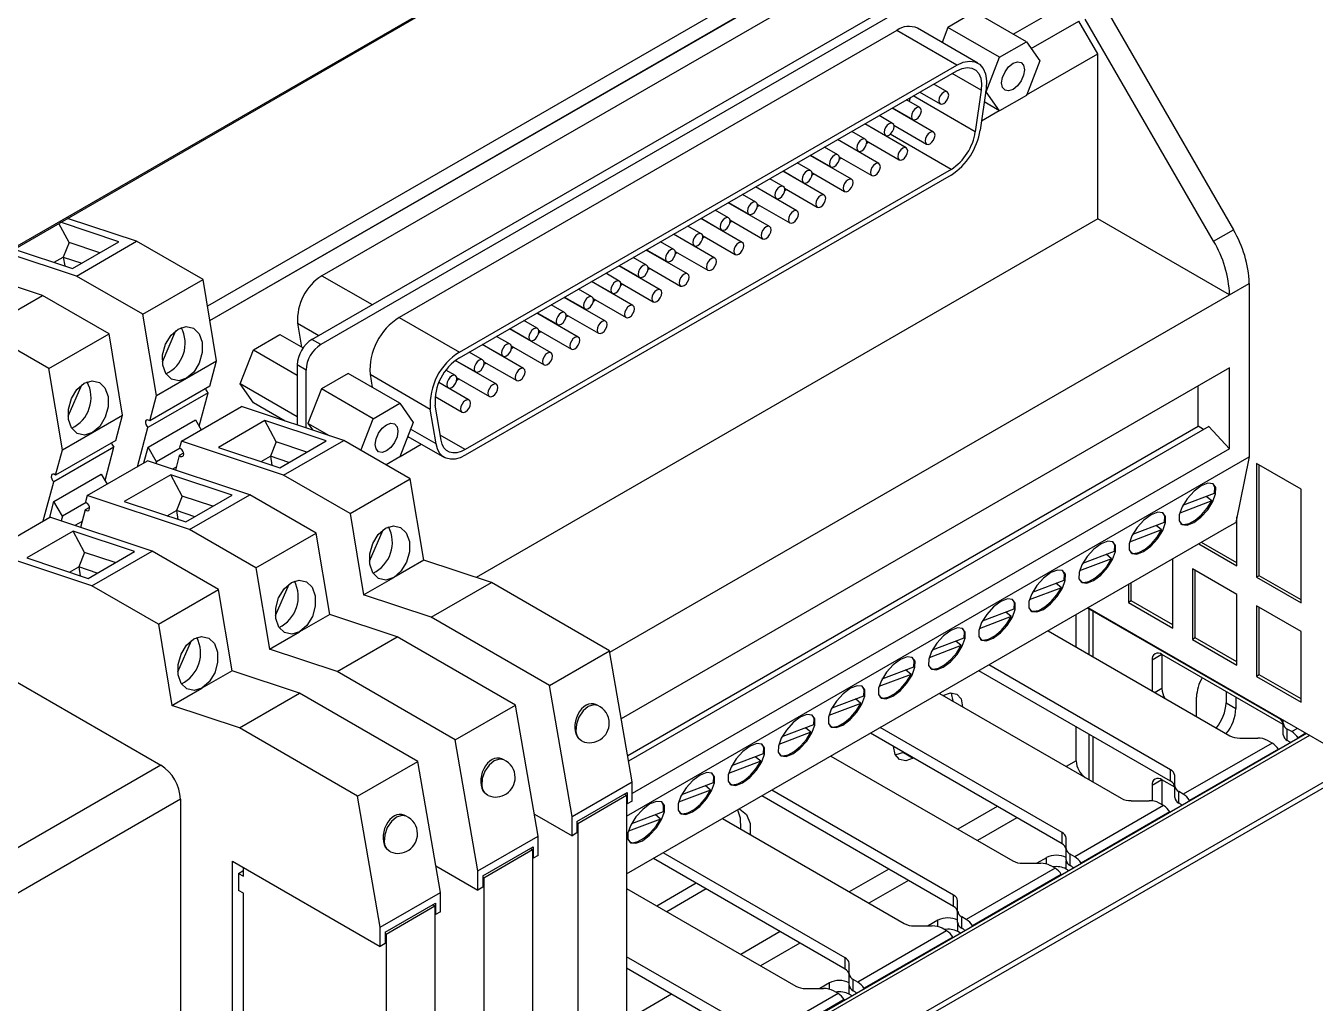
# Model space of a CAD drawing. Header units: millimetres. Extents: x 24 to 293, y 35 to 211.
# Drawn here: x 222.94 to 269.15, y 130.6 to 165.65 of the extents above; entities that cross this region are included whole.
import ezdxf

# ---------------------------------------------------------------- set-up
doc = ezdxf.new("R2010")
doc.units = ezdxf.units.MM

msp = doc.modelspace()

# ---------------------------------------------------------------- linework, layer by layer
at = {"color": 7, "linetype": 'Continuous', "lineweight": 25}
for p, q in [((264.83, 182.107), (204.726, 147.41)), ((204.7, 147.353), (264.804, 182.05)), ((261.58, 174.145), (229.452, 155.597)), ((229.539, 155.077), (261.262, 173.39)), ((229.539, 155.077), (260.75, 173.094)), ((233.196, 154.407), (256.643, 167.943)), ((256.961, 167.759), (233.514, 154.223)), ((252.043, 167.363), (233.553, 156.688)), ((261.58, 166.36), (266.215, 158.333)), ((256.943, 166.146), (255.983, 165.592)), ((258.799, 165.074), (256.943, 166.146)), ((258.324, 165.348), (259.91, 166.263)), ((265.508, 157.925), (260.909, 165.891)), ((254.151, 165.485), (236.324, 155.194)), ((256.307, 164.24), (254.151, 165.485)), ((257.057, 164.314), (254.901, 165.559)), ((255.983, 165.592), (255.775, 165.055)), ((257.839, 164.52), (255.983, 165.592)), ((258.97, 164.83), (260.681, 165.818)), ((261.358, 164.646), (260.681, 165.818)), ((257.839, 164.52), (258.799, 165.074)), ((258.799, 165.074), (259.278, 164.392)), ((257.36, 163.284), (257.839, 164.52)), ((258.805, 163.172), (261.358, 164.646)), ((261.358, 158.732), (261.358, 164.646)), ((238.481, 153.949), (256.307, 164.24)), ((259.278, 164.392), (258.799, 163.155)), ((238.481, 153.745), (256.307, 164.036)), ((257.178, 163.341), (256.14, 163.939)), ((256.968, 161.848), (254.743, 163.133)), ((254.982, 163.271), (255.712, 162.85)), ((255.962, 163.283), (255.482, 163.56)), ((257.178, 163.341), (256.968, 161.848)), ((257.352, 163.406), (257.142, 161.913)), ((257.36, 163.284), (257.337, 163.297)), ((257.839, 162.601), (257.36, 163.284)), ((258.799, 163.155), (257.839, 162.601)), ((255.472, 161.841), (253.988, 162.697)), ((254.003, 162.706), (254.733, 162.284)), ((254.983, 162.717), (254.503, 162.994)), ((257.839, 162.601), (257.284, 162.922)), ((254.003, 162.152), (253.524, 162.429)), ((257.188, 162.239), (257.828, 162.608)), ((253.024, 161.587), (252.544, 161.864)), ((254.493, 161.275), (253.009, 162.132)), ((253.024, 162.14), (253.753, 161.719)), ((253.65, 161.762), (253.664, 161.771)), ((256.098, 160.502), (253.919, 161.76)), ((254.05, 162.085), (255.222, 161.408)), ((254.078, 162.068), (254.055, 162.046)), ((252.045, 161.021), (251.565, 161.298)), ((253.514, 160.71), (252.03, 161.567)), ((252.044, 161.575), (252.774, 161.154)), ((253.07, 161.519), (254.243, 160.842)), ((253.072, 161.429), (253.149, 161.474)), ((252.534, 160.145), (251.05, 161.001)), ((251.065, 161.01), (251.795, 160.588)), ((252.091, 160.954), (253.264, 160.277)), ((252.093, 160.864), (252.17, 160.908)), ((252.67, 161.197), (252.685, 161.205)), ((256.098, 160.502), (238.691, 150.453)), ((251.555, 159.579), (250.071, 160.436)), ((250.086, 160.444), (250.815, 160.023)), ((251.065, 160.456), (250.586, 160.733)), ((251.112, 160.388), (252.284, 159.712)), ((251.691, 160.631), (251.705, 160.64)), ((256.098, 160.298), (238.691, 150.249)), ((250.086, 159.891), (249.606, 160.168)), ((250.712, 160.066), (250.726, 160.075)), ((251.114, 160.298), (251.191, 160.343)), ((249.107, 159.325), (248.627, 159.602)), ((250.576, 159.014), (249.092, 159.87)), ((249.106, 159.879), (249.836, 159.458)), ((249.732, 159.501), (249.747, 159.509)), ((250.132, 159.823), (251.305, 159.146)), ((250.134, 159.733), (250.211, 159.777)), ((248.127, 158.76), (247.648, 159.037)), ((249.596, 158.448), (248.112, 159.305)), ((248.127, 159.314), (248.857, 158.892)), ((249.153, 159.258), (250.326, 158.581)), ((249.155, 159.167), (249.232, 159.212)), ((224.49, 157.876), (224.12, 158.564)), ((226.28, 157.908), (224.187, 158.603)), ((226.913, 157.923), (224.435, 158.745)), ((261.358, 158.732), (239.075, 145.868)), ((248.617, 157.883), (247.133, 158.74)), ((247.148, 158.748), (247.877, 158.327)), ((248.174, 158.692), (249.346, 158.015)), ((248.176, 158.602), (248.253, 158.647)), ((248.753, 158.935), (248.767, 158.944)), ((266.078, 156.007), (261.358, 158.732)), ((247.638, 157.318), (246.154, 158.174)), ((246.168, 158.183), (246.898, 157.761)), ((247.148, 158.195), (246.668, 158.471)), ((247.194, 158.127), (248.367, 157.45)), ((247.196, 158.037), (247.273, 158.081)), ((247.773, 158.37), (247.788, 158.378)), ((265.508, 157.925), (266.215, 158.333)), ((222.526, 157.643), (224.619, 156.949)), ((224.49, 157.876), (224.283, 157.357)), ((225.592, 157.511), (224.49, 157.876)), ((224.619, 156.949), (226.28, 157.908)), ((224.756, 156.678), (226.913, 157.923)), ((229.294, 156.549), (226.913, 157.923)), ((246.658, 156.752), (245.174, 157.609)), ((245.189, 157.617), (245.919, 157.196)), ((246.169, 157.629), (245.689, 157.906)), ((246.794, 157.805), (246.809, 157.813)), ((224.756, 156.678), (222.278, 157.5)), ((223.956, 157.169), (224.283, 157.357)), ((224.283, 157.357), (224.945, 157.137)), ((224.283, 157.357), (224.335, 157.043)), ((245.189, 157.064), (244.71, 157.341)), ((245.815, 157.239), (245.829, 157.248)), ((246.215, 157.562), (247.388, 156.885)), ((246.217, 157.471), (246.294, 157.516)), ((223.541, 155.977), (221.063, 156.799)), ((227.137, 155.304), (224.756, 156.678)), ((233.553, 156.688), (235.35, 155.651)), ((244.21, 156.498), (243.73, 156.775)), ((245.679, 156.187), (244.195, 157.044)), ((244.21, 157.052), (244.939, 156.631)), ((244.835, 156.674), (244.85, 156.682)), ((245.236, 156.996), (246.408, 156.319)), ((245.237, 156.906), (245.315, 156.951)), ((227.137, 155.304), (229.294, 156.549)), ((229.779, 153.633), (229.294, 156.549)), ((243.231, 155.933), (242.751, 156.21)), ((244.7, 155.622), (243.216, 156.478)), ((243.23, 156.487), (243.96, 156.065)), ((244.256, 156.431), (245.429, 155.754)), ((244.258, 156.341), (244.335, 156.385)), ((266.078, 156.007), (266.785, 156.415)), ((266.785, 156.415), (266.785, 150.191)), ((221.384, 154.732), (223.541, 155.977)), ((225.922, 154.602), (223.541, 155.977)), ((243.72, 155.056), (242.236, 155.913)), ((242.251, 155.921), (242.981, 155.5)), ((243.277, 155.866), (244.45, 155.189)), ((243.279, 155.775), (243.356, 155.82)), ((243.856, 156.109), (243.871, 156.117)), ((243.869, 143.186), (266.078, 156.007)), ((227.622, 152.388), (227.137, 155.304)), ((242.741, 154.491), (241.257, 155.348)), ((241.272, 155.356), (242.001, 154.935)), ((242.251, 155.368), (241.772, 155.645)), ((242.298, 155.3), (243.47, 154.623)), ((242.877, 155.543), (242.891, 155.552)), ((232.682, 154.988), (232.826, 154.131)), ((232.682, 154.988), (233.442, 154.549)), ((236.324, 155.194), (238.481, 153.949)), ((241.272, 154.802), (240.792, 155.079)), ((241.897, 154.978), (241.912, 154.986)), ((242.299, 155.21), (242.377, 155.255)), ((223.765, 153.357), (221.384, 154.732)), ((223.765, 153.357), (225.922, 154.602)), ((226.407, 151.686), (225.922, 154.602)), ((227.834, 153.597), (228.321, 154.721)), ((231.098, 154.032), (232.047, 154.58)), ((232.047, 154.58), (232.878, 154.101)), ((233.514, 154.223), (233.196, 154.407)), ((240.293, 154.237), (239.813, 154.514)), ((241.762, 153.926), (240.278, 154.782)), ((240.292, 154.791), (241.022, 154.369)), ((240.918, 154.413), (240.933, 154.421)), ((241.318, 154.735), (242.491, 154.058)), ((241.32, 154.645), (241.397, 154.689)), ((230.624, 152.809), (231.098, 154.032)), ((231.098, 154.032), (232.665, 153.128)), ((239.313, 153.672), (238.834, 153.949)), ((240.782, 153.36), (239.298, 154.217)), ((239.313, 154.225), (240.043, 153.804)), ((240.339, 154.169), (241.512, 153.493)), ((240.341, 154.079), (240.418, 154.124)), ((228.7, 153.011), (229.779, 153.633)), ((229.536, 152.728), (229.779, 153.633)), ((232.983, 153.304), (232.665, 153.488)), ((232.665, 153.488), (232.665, 151.334)), ((239.803, 152.795), (238.332, 153.644)), ((238.344, 153.654), (239.063, 153.239)), ((239.36, 153.604), (240.532, 152.927)), ((239.361, 153.514), (239.439, 153.558)), ((239.939, 153.847), (239.953, 153.856)), ((224.25, 150.441), (223.765, 153.357)), ((227.622, 152.388), (228.7, 153.011)), ((232.983, 151.228), (232.983, 153.304)), ((234.492, 153.185), (233.533, 152.631)), ((236.348, 152.114), (234.492, 153.185)), ((235.28, 153.154), (235.358, 152.685)), ((235.28, 153.154), (237.437, 151.909)), ((238.334, 153.106), (237.998, 153.3)), ((238.38, 153.039), (239.553, 152.362)), ((238.382, 152.949), (238.459, 152.993)), ((238.959, 153.282), (238.974, 153.29)), ((266.078, 153.386), (244.282, 140.803)), ((266.078, 150.479), (266.078, 153.386)), ((224.462, 151.65), (224.949, 152.775)), ((229.536, 152.728), (227.38, 151.483)), ((231.098, 152.134), (230.624, 152.809)), ((232.665, 151.63), (230.624, 152.809)), ((233.533, 152.631), (233.053, 151.395)), ((235.389, 151.56), (233.533, 152.631)), ((238.824, 152.229), (237.741, 152.855)), ((237.747, 152.868), (238.084, 152.673)), ((237.98, 152.716), (237.995, 152.725)), ((264.955, 151.289), (264.955, 152.738)), ((229.472, 152.489), (227.316, 151.244)), ((227.38, 151.483), (227.622, 152.388)), ((229.152, 151.293), (229.472, 152.489)), ((232.238, 151.476), (231.098, 152.134)), ((235.389, 151.56), (236.348, 152.114)), ((236.348, 152.114), (236.828, 151.431)), ((237.605, 152.355), (238.574, 151.796)), ((237.82, 150.794), (237.611, 152.045)), ((225.328, 151.064), (226.407, 151.686)), ((226.164, 150.781), (226.407, 151.686)), ((228.515, 150.751), (230.671, 151.996)), ((234.338, 150.779), (230.671, 151.996)), ((237.646, 150.658), (237.437, 151.909)), ((226.94, 149.841), (227.316, 151.244)), ((227.322, 150.543), (229.019, 151.523)), ((229.019, 151.523), (229.228, 151.162)), ((231.505, 151.494), (229.843, 150.535)), ((233.705, 150.764), (231.505, 151.494)), ((231.914, 150.732), (231.505, 151.494)), ((233.825, 150.949), (233.053, 151.395)), ((233.053, 151.395), (233.227, 151.148)), ((234.949, 150.426), (235.389, 151.56)), ((236.828, 151.431), (236.348, 150.195)), ((237.646, 150.658), (236.732, 151.185)), ((244.51, 139.487), (264.955, 151.289)), ((265.333, 151.286), (244.545, 139.285)), ((265.147, 151.178), (264.955, 151.289)), ((266.078, 150.479), (265.333, 151.286)), ((226.164, 150.781), (224.008, 149.536)), ((224.25, 150.441), (225.328, 151.064)), ((228.515, 150.751), (228.454, 150.524)), ((232.181, 149.534), (228.515, 150.751)), ((231.914, 150.732), (231.707, 150.213)), ((233.016, 150.366), (231.914, 150.732)), ((232.043, 149.805), (233.705, 150.764)), ((232.181, 149.534), (234.338, 150.779)), ((236.718, 149.405), (234.338, 150.779)), ((236.355, 150.212), (237.115, 150.651)), ((236.618, 150.891), (236.659, 150.915)), ((236.633, 150.929), (237.941, 150.174)), ((238.691, 150.453), (237.79, 150.973)), ((226.1, 150.542), (223.944, 149.297)), ((224.008, 149.536), (224.25, 150.441)), ((225.78, 149.347), (226.1, 150.542)), ((227.17, 149.974), (227.322, 150.543)), ((227.625, 150.018), (227.322, 150.543)), ((228.473, 150.508), (227.625, 150.018)), ((228.442, 150.242), (228.301, 149.717)), ((228.594, 150.33), (228.442, 150.242)), ((228.454, 150.524), (228.532, 150.455)), ((229.843, 150.535), (232.043, 149.805)), ((231.381, 150.025), (231.707, 150.213)), ((232.37, 149.993), (231.707, 150.213)), ((231.707, 150.213), (231.759, 149.899)), ((236.348, 150.195), (235.849, 149.907)), ((244.472, 137.31), (266.785, 150.191)), ((266.078, 150.479), (244.673, 138.122)), ((266.785, 150.191), (266.3, 147.839)), ((225.143, 148.804), (227.299, 150.049)), ((230.966, 148.833), (227.299, 150.049)), ((227.625, 150.018), (227.606, 149.947)), ((228.33, 149.825), (228.2, 149.75)), ((268.641, 149.038), (267.05, 149.956)), ((267.05, 149.956), (267.05, 145.874)), ((267.145, 145.929), (267.145, 149.901)), ((223.568, 147.895), (223.944, 149.297)), ((223.95, 148.597), (225.647, 149.577)), ((225.647, 149.577), (225.856, 149.216)), ((228.133, 149.548), (226.471, 148.588)), ((230.333, 148.817), (228.133, 149.548)), ((228.542, 148.785), (228.133, 149.548)), ((234.562, 148.16), (232.181, 149.534)), ((234.562, 148.16), (236.718, 149.405)), ((237.203, 146.489), (236.718, 149.405)), ((225.143, 148.804), (225.082, 148.577)), ((228.809, 147.587), (225.143, 148.804)), ((228.671, 147.858), (230.333, 148.817)), ((228.809, 147.587), (230.966, 148.833)), ((233.346, 147.458), (230.966, 148.833)), ((264.409, 148.456), (265.544, 148.887)), ((268.641, 144.955), (268.641, 149.038)), ((223.798, 148.028), (223.95, 148.597)), ((224.253, 148.072), (223.95, 148.597)), ((225.1, 148.561), (224.253, 148.072)), ((225.222, 148.383), (225.07, 148.296)), ((225.082, 148.577), (225.16, 148.508)), ((226.471, 148.588), (228.671, 147.858)), ((228.542, 148.785), (228.335, 148.266)), ((229.644, 148.42), (228.542, 148.785)), ((265.442, 148.613), (264.292, 148.176)), ((265.442, 148.613), (265.246, 148.774)), ((222.403, 147.223), (223.8, 148.029)), ((227.466, 146.812), (223.8, 148.029)), ((224.253, 148.072), (224.206, 147.894)), ((224.958, 147.879), (224.7, 147.73)), ((225.07, 148.296), (224.901, 147.664)), ((228.009, 148.078), (228.335, 148.266)), ((228.998, 148.047), (228.335, 148.266)), ((228.335, 148.266), (228.387, 147.952)), ((234.562, 148.16), (235.047, 145.244)), ((266.343, 146.282), (266.343, 148.045)), ((224.633, 147.527), (222.972, 146.568)), ((226.834, 146.797), (224.633, 147.527)), ((225.043, 146.765), (224.633, 147.527)), ((231.19, 146.213), (228.809, 147.587)), ((231.19, 146.213), (233.346, 147.458)), ((233.831, 144.542), (233.346, 147.458)), ((235.258, 146.453), (235.746, 147.577)), ((244.472, 135.238), (265.982, 147.656)), ((263.646, 147.576), (262.496, 147.139)), ((262.613, 147.419), (263.748, 147.85)), ((263.646, 147.576), (263.45, 147.737)), ((265.982, 147.656), (266.3, 147.839)), ((264.973, 147.073), (266.343, 146.282)), ((266.343, 146.392), (265.068, 147.128)), ((225.309, 145.567), (222.403, 146.532)), ((222.972, 146.568), (225.172, 145.838)), ((225.043, 146.765), (224.836, 146.246)), ((226.145, 146.4), (225.043, 146.765)), ((225.172, 145.838), (226.834, 146.797)), ((225.309, 145.567), (227.466, 146.812)), ((229.847, 145.438), (227.466, 146.812)), ((237.203, 146.489), (236.125, 145.866)), ((239.625, 145.685), (237.203, 146.489)), ((261.85, 146.539), (260.7, 146.103)), ((260.817, 146.383), (261.952, 146.813)), ((261.85, 146.539), (261.654, 146.7)), ((264.045, 144.057), (264.045, 146.537)), ((224.509, 146.058), (224.836, 146.246)), ((225.498, 146.026), (224.836, 146.246)), ((224.836, 146.246), (224.888, 145.932)), ((231.19, 146.213), (231.675, 143.297)), ((266.343, 145.261), (264.752, 146.18)), ((264.752, 146.18), (264.752, 143.648)), ((264.847, 143.704), (264.847, 146.125)), ((227.69, 144.193), (225.309, 145.567)), ((231.886, 144.506), (232.374, 145.631)), ((235.047, 145.244), (236.125, 145.866)), ((237.468, 144.44), (239.625, 145.685)), ((243.86, 143.241), (239.625, 145.685)), ((259.021, 145.346), (260.156, 145.776)), ((260.054, 145.502), (259.858, 145.663)), ((262.454, 145.619), (262.454, 144.975)), ((262.549, 145.03), (262.549, 145.674)), ((267.145, 145.929), (267.05, 145.874)), ((267.05, 145.874), (268.641, 144.955)), ((268.641, 145.065), (267.145, 145.929)), ((227.69, 144.193), (229.847, 145.438)), ((230.332, 142.522), (229.847, 145.438)), ((237.468, 144.44), (235.047, 145.244)), ((260.054, 145.502), (258.903, 145.066)), ((266.343, 142.73), (266.343, 145.261)), ((257.225, 144.309), (258.36, 144.74)), ((267.856, 140.808), (260.988, 144.773)), ((279.407, 134.168), (261.012, 144.786)), ((261.035, 144.746), (261.035, 143.113)), ((261.181, 144.661), (261.181, 143.028)), ((262.549, 145.03), (262.454, 144.975)), ((262.454, 144.975), (264.045, 144.057)), ((264.045, 144.167), (262.549, 145.03)), ((268.641, 143.935), (267.05, 144.853)), ((267.05, 144.853), (267.05, 142.322)), ((267.145, 142.377), (267.145, 144.798)), ((227.69, 144.193), (228.175, 141.277)), ((233.831, 144.542), (232.753, 143.92)), ((236.253, 143.739), (233.831, 144.542)), ((241.703, 141.996), (237.468, 144.44)), ((258.258, 144.466), (257.107, 144.029)), ((258.258, 144.466), (258.062, 144.627)), ((260.58, 143.375), (260.58, 144.537)), ((231.675, 143.297), (232.753, 143.92)), ((234.096, 142.494), (236.253, 143.739)), ((240.488, 141.294), (236.253, 143.739)), ((259.574, 143.956), (266.088, 140.196)), ((268.641, 141.403), (268.641, 143.935)), ((228.387, 142.486), (228.875, 143.61)), ((234.096, 142.494), (231.675, 143.297)), ((256.462, 143.429), (255.311, 142.992)), ((255.429, 143.272), (256.564, 143.703)), ((256.462, 143.429), (256.266, 143.59)), ((264.847, 143.704), (264.752, 143.648)), ((264.752, 143.648), (266.343, 142.73)), ((266.343, 142.84), (264.847, 143.704)), ((241.703, 141.996), (243.86, 143.241)), ((244.673, 138.546), (243.86, 143.241)), ((263.656, 143.109), (263.302, 142.905)), ((263.302, 142.905), (263.302, 141.804)), ((268.003, 140.6), (263.656, 143.109)), ((263.656, 143.109), (263.656, 141.884)), ((230.332, 142.522), (229.254, 141.9)), ((232.753, 141.719), (230.332, 142.522)), ((238.331, 140.049), (234.096, 142.494)), ((254.666, 142.392), (253.515, 141.955)), ((253.633, 142.235), (254.768, 142.666)), ((254.666, 142.392), (254.47, 142.553)), ((263.967, 138.563), (257.099, 142.527)), ((263.967, 138.971), (257.453, 142.732)), ((267.145, 142.377), (267.05, 142.322)), ((268.641, 141.514), (267.145, 142.377)), ((222.403, 142.242), (227.777, 139.14)), ((228.175, 141.277), (229.254, 141.9)), ((242.517, 137.301), (241.703, 141.996)), ((263.656, 141.884), (263.409, 141.742)), ((267.05, 142.322), (268.641, 141.403)), ((230.597, 140.474), (232.753, 141.719)), ((236.989, 139.274), (232.753, 141.719)), ((251.837, 141.198), (252.972, 141.629)), ((252.87, 141.355), (252.674, 141.516)), ((255.685, 141.711), (262.199, 137.95)), ((264.893, 140.885), (264.893, 141.578)), ((265.954, 141.783), (265.954, 141.373)), ((266.308, 141.579), (266.308, 141.169)), ((230.597, 140.474), (228.175, 141.277)), ((238.331, 140.049), (240.488, 141.294)), ((241.301, 136.599), (240.488, 141.294)), ((243.441, 141.281), (243.37, 141.313)), ((252.87, 141.355), (251.719, 140.918)), ((265.954, 141.373), (266.308, 141.169)), ((250.041, 140.162), (251.176, 140.592)), ((251.074, 140.318), (250.878, 140.479)), ((260.078, 136.726), (253.564, 140.486)), ((260.58, 139.292), (260.58, 140.518)), ((267.856, 140.808), (267.856, 140.836)), ((268.003, 140.639), (268.003, 140.751)), ((268.003, 140.23), (268.003, 140.639)), ((234.832, 138.029), (230.597, 140.474)), ((239.145, 135.354), (238.331, 140.049)), ((268.838, 140.269), (245.806, 126.972)), ((268.95, 140.204), (245.914, 126.906)), ((251.074, 140.318), (249.923, 139.881)), ((260.078, 136.318), (253.21, 140.282)), ((261.035, 140.255), (261.035, 138.623)), ((261.181, 140.171), (261.181, 138.538)), ((266.442, 140.111), (267.088, 140.111)), ((267.604, 139.933), (267.442, 140.026)), ((268.311, 140.341), (268.149, 140.435)), ((268.149, 140.026), (268.149, 140.435)), ((268.185, 140.006), (268.149, 140.026)), ((268.512, 140.457), (268.311, 140.341)), ((268.816, 140.282), (268.535, 140.12)), ((268.547, 140.101), (268.535, 140.12)), ((248.245, 139.125), (249.38, 139.555)), ((254.393, 139.599), (254.746, 139.394)), ((254.394, 139.599), (254.393, 139.599)), ((267.604, 139.933), (264.422, 138.096)), ((267.828, 139.711), (264.646, 137.874)), ((267.84, 139.692), (267.828, 139.711)), ((227.777, 139.14), (221.519, 135.527)), ((234.832, 138.029), (236.989, 139.274)), ((237.802, 134.579), (236.989, 139.274)), ((240.069, 139.334), (239.998, 139.366)), ((270.82, 139.125), (245.076, 124.263)), ((270.643, 139.227), (246.581, 125.336)), ((249.278, 139.281), (248.127, 138.845)), ((249.278, 139.281), (249.082, 139.442)), ((251.796, 139.466), (258.31, 135.705)), ((254.747, 139.395), (254.746, 139.394)), ((260.58, 139.292), (260.228, 139.089)), ((263.967, 138.563), (263.967, 138.971)), ((264.114, 138.394), (264.114, 138.767)), ((242.517, 137.301), (244.673, 138.546)), ((244.673, 137.851), (244.673, 138.546)), ((247.482, 138.244), (246.331, 137.808)), ((246.449, 138.088), (247.584, 138.519)), ((247.482, 138.244), (247.286, 138.406)), ((256.189, 134.481), (249.675, 138.241)), ((263.656, 138.618), (263.302, 138.414)), ((263.302, 138.414), (263.302, 137.86)), ((264.114, 138.354), (263.656, 138.618)), ((263.656, 138.618), (263.656, 137.722)), ((264.114, 137.985), (264.114, 138.394)), ((264.422, 138.096), (264.26, 138.19)), ((264.26, 137.781), (264.26, 138.19)), ((228.484, 137.915), (222.227, 134.303)), ((228.484, 137.915), (228.484, 129.347)), ((235.645, 133.334), (234.832, 138.029)), ((242.693, 137.117), (244.496, 138.158)), ((242.722, 137.048), (244.472, 138.058)), ((244.398, 138.101), (244.472, 138.058)), ((244.472, 138.058), (244.472, 127.452)), ((244.496, 137.749), (244.472, 137.763)), ((244.496, 138.158), (244.496, 137.749)), ((244.673, 137.851), (244.496, 137.749)), ((256.189, 134.072), (249.321, 138.037)), ((262.553, 137.866), (263.199, 137.866)), ((263.715, 137.688), (263.553, 137.781)), ((264.296, 137.761), (264.26, 137.781)), ((264.658, 137.855), (264.646, 137.874)), ((236.569, 137.314), (236.498, 137.346)), ((241.165, 137.387), (242.517, 136.606)), ((242.517, 136.606), (242.517, 137.301)), ((244.653, 137.051), (245.788, 137.482)), ((245.686, 137.208), (245.49, 137.369)), ((257.753, 137.66), (256.339, 136.843)), ((258.46, 137.252), (257.046, 136.435)), ((263.715, 137.688), (260.533, 135.851)), ((263.939, 137.466), (260.757, 135.629)), ((263.951, 137.447), (263.939, 137.466)), ((242.693, 137.117), (242.693, 136.708)), ((242.722, 137.048), (242.693, 137.064)), ((242.722, 137.048), (242.721, 126.441)), ((245.686, 137.208), (244.535, 136.771)), ((247.907, 137.221), (254.421, 133.46)), ((239.145, 135.354), (241.301, 136.599)), ((241.301, 135.905), (241.301, 136.599)), ((242.693, 136.708), (242.517, 136.606)), ((260.078, 136.318), (260.078, 136.726)), ((260.224, 136.148), (260.224, 136.522)), ((239.321, 135.17), (241.124, 136.211)), ((239.35, 135.101), (241.1, 136.111)), ((241.026, 136.154), (241.1, 136.111)), ((241.1, 136.111), (241.1, 125.505)), ((241.124, 136.211), (241.124, 135.803)), ((241.301, 135.905), (241.124, 135.803)), ((252.3, 132.236), (245.785, 135.996)), ((260.224, 135.74), (260.224, 136.148)), ((260.533, 135.851), (260.371, 135.944)), ((260.371, 135.536), (260.371, 135.944)), ((230.342, 135.701), (235.645, 132.64)), ((230.342, 124.964), (230.342, 135.701)), ((230.742, 135.156), (230.742, 135.47)), ((237.637, 135.53), (239.145, 134.66)), ((241.124, 135.803), (241.1, 135.817)), ((252.3, 131.827), (245.432, 135.792)), ((253.864, 135.415), (252.45, 134.598)), ((259.826, 135.443), (256.644, 133.606)), ((258.664, 135.621), (259.31, 135.621)), ((259.519, 135.822), (259.171, 135.621)), ((259.519, 135.594), (259.519, 135.822)), ((259.826, 135.443), (259.664, 135.536)), ((260.227, 135.414), (260.227, 135.714)), ((260.328, 135.355), (260.227, 135.414)), ((260.407, 135.515), (260.371, 135.536)), ((260.769, 135.61), (260.757, 135.629)), ((230.565, 135.259), (230.724, 135.35)), ((230.565, 135.259), (230.565, 134.646)), ((230.565, 135.259), (230.742, 135.156)), ((230.742, 135.34), (230.724, 135.35)), ((239.145, 134.66), (239.145, 135.354)), ((239.321, 135.17), (239.321, 134.762)), ((239.35, 135.101), (239.321, 135.118)), ((239.35, 135.101), (239.349, 124.495)), ((254.571, 135.006), (253.157, 134.19)), ((260.05, 135.221), (256.868, 133.384)), ((260.062, 135.202), (260.05, 135.221)), ((230.742, 134.544), (230.565, 134.646)), ((230.741, 126.668), (230.742, 134.544)), ((235.645, 133.334), (237.802, 134.579)), ((237.802, 133.885), (237.802, 134.579)), ((239.321, 134.762), (239.145, 134.66)), ((244.472, 134.713), (250.532, 131.215)), ((246.969, 134.905), (245.555, 134.088)), ((247.323, 134.701), (245.908, 133.884)), ((256.189, 134.072), (256.189, 134.481)), ((235.822, 133.15), (237.625, 134.191)), ((235.851, 133.081), (237.601, 134.091)), ((237.526, 134.134), (237.601, 134.091)), ((237.601, 134.091), (237.6, 123.485)), ((237.625, 134.191), (237.625, 133.783)), ((256.335, 133.903), (256.335, 134.277)), ((237.625, 133.783), (237.601, 133.797)), ((237.802, 133.885), (237.625, 133.783)), ((255.63, 133.577), (255.282, 133.376)), ((255.63, 133.349), (255.63, 133.577)), ((256.335, 133.495), (256.335, 133.903)), ((256.644, 133.606), (256.482, 133.699)), ((256.482, 133.291), (256.482, 133.699)), ((235.645, 132.64), (235.645, 133.334)), ((235.822, 133.15), (235.822, 132.742)), ((235.851, 133.081), (235.822, 133.098)), ((249.975, 133.17), (248.561, 132.353)), ((255.937, 133.198), (252.755, 131.361)), ((254.775, 133.376), (255.421, 133.376)), ((255.937, 133.198), (255.775, 133.291)), ((256.337, 133.169), (256.337, 133.469)), ((256.439, 133.11), (256.337, 133.169)), ((256.518, 133.27), (256.482, 133.291)), ((256.88, 133.365), (256.868, 133.384)), ((235.822, 132.742), (235.645, 132.64)), ((235.851, 133.081), (235.85, 122.475)), ((250.682, 132.761), (249.268, 131.945)), ((256.161, 132.976), (252.979, 131.139)), ((256.173, 132.957), (256.161, 132.976)), ((248.411, 129.99), (244.472, 132.264)), ((252.3, 131.827), (252.3, 132.236)), ((248.411, 129.582), (244.472, 131.856)), ((252.446, 131.658), (252.446, 132.031)), ((251.741, 131.332), (251.392, 131.13)), ((251.741, 131.104), (251.741, 131.332)), ((252.446, 131.25), (252.446, 131.658)), ((252.755, 131.361), (252.593, 131.454)), ((252.593, 131.046), (252.593, 131.454)), ((246.086, 130.924), (244.671, 130.108)), ((252.048, 130.952), (248.866, 129.116)), ((250.886, 131.13), (251.532, 131.13)), ((252.048, 130.952), (251.886, 131.046)), ((252.448, 130.924), (252.448, 131.224)), ((252.549, 130.865), (252.448, 130.924)), ((252.628, 131.025), (252.593, 131.046)), ((252.991, 131.12), (252.979, 131.139)), ((252.272, 130.731), (249.09, 128.894)), ((252.284, 130.712), (252.272, 130.731))]:
    msp.add_line(p, q, dxfattribs=at)
at = {"color": 7, "linetype": 'Continuous', "lineweight": 25, "flags": 128}
for points in [[(256.307, 164.24), (256.537, 164.344), (256.756, 164.384), (256.953, 164.36), (257.12, 164.272), (257.248, 164.124), (257.332, 163.924), (257.367, 163.68), (257.352, 163.406)], [(256.307, 164.036), (256.499, 164.122), (256.681, 164.156), (256.845, 164.136), (256.984, 164.062), (257.091, 163.939), (257.161, 163.772), (257.19, 163.57), (257.178, 163.341)], [(258.319, 163.368), (258.163, 163.314), (258.032, 163.34), (257.943, 163.441), (257.912, 163.603), (257.943, 163.801), (258.032, 164.004), (258.163, 164.182), (258.319, 164.307), (258.475, 164.361), (258.607, 164.336), (258.695, 164.234), (258.726, 164.072), (258.695, 163.875), (258.607, 163.672), (258.475, 163.494), (258.319, 163.368)], [(255.66, 162.964), (255.674, 162.894), (255.712, 162.85), (255.769, 162.839), (255.837, 162.862), (255.905, 162.917), (255.962, 162.994), (256, 163.082), (256.014, 163.168), (256, 163.239), (255.962, 163.283), (255.905, 163.294), (255.837, 163.27), (255.769, 163.216), (255.712, 163.138), (255.674, 163.05), (255.66, 162.964)], [(254.632, 163.069), (254.613, 162.99), (254.598, 162.939)], [(254.681, 162.399), (254.694, 162.329), (254.733, 162.284), (254.79, 162.273), (254.858, 162.297), (254.925, 162.351), (254.983, 162.429), (255.021, 162.517), (255.035, 162.603), (255.021, 162.673), (254.983, 162.717), (254.925, 162.729), (254.858, 162.705), (254.79, 162.65), (254.733, 162.573), (254.694, 162.485), (254.681, 162.399)], [(253.702, 161.833), (253.715, 161.763), (253.753, 161.719), (253.811, 161.708), (253.878, 161.731), (253.946, 161.786), (254.003, 161.863), (254.042, 161.952), (254.055, 162.038), (254.042, 162.108), (254.003, 162.152), (253.946, 162.163), (253.878, 162.14), (253.811, 162.085), (253.753, 162.008), (253.715, 161.919), (253.702, 161.833)], [(255.171, 161.522), (255.184, 161.452), (255.222, 161.408), (255.28, 161.396), (255.347, 161.42), (255.415, 161.475), (255.472, 161.552), (255.511, 161.64), (255.524, 161.726), (255.511, 161.797), (255.472, 161.841), (255.415, 161.852), (255.347, 161.828), (255.28, 161.774), (255.222, 161.696), (255.184, 161.608), (255.171, 161.522)], [(252.722, 161.268), (252.736, 161.198), (252.774, 161.154), (252.831, 161.143), (252.899, 161.166), (252.967, 161.221), (253.024, 161.298), (253.062, 161.386), (253.076, 161.472), (253.062, 161.543), (253.024, 161.587), (252.967, 161.598), (252.899, 161.574), (252.831, 161.52), (252.774, 161.442), (252.736, 161.354), (252.722, 161.268)], [(254.191, 160.957), (254.205, 160.886), (254.243, 160.842), (254.3, 160.831), (254.368, 160.855), (254.436, 160.909), (254.493, 160.987), (254.531, 161.075), (254.545, 161.161), (254.531, 161.231), (254.493, 161.275), (254.436, 161.286), (254.368, 161.263), (254.3, 161.208), (254.243, 161.131), (254.205, 161.043), (254.191, 160.957)], [(251.743, 160.703), (251.756, 160.632), (251.795, 160.588), (251.852, 160.577), (251.92, 160.601), (251.987, 160.655), (252.045, 160.733), (252.083, 160.821), (252.097, 160.907), (252.083, 160.977), (252.045, 161.021), (251.987, 161.032), (251.92, 161.009), (251.852, 160.954), (251.795, 160.877), (251.756, 160.789), (251.743, 160.703)], [(250.764, 160.137), (250.777, 160.067), (250.815, 160.023), (250.873, 160.012), (250.94, 160.035), (251.008, 160.09), (251.065, 160.167), (251.104, 160.256), (251.117, 160.342), (251.104, 160.412), (251.065, 160.456), (251.008, 160.467), (250.94, 160.444), (250.873, 160.389), (250.815, 160.312), (250.777, 160.223), (250.764, 160.137)], [(253.212, 160.391), (253.225, 160.321), (253.264, 160.277), (253.321, 160.266), (253.389, 160.289), (253.456, 160.344), (253.514, 160.421), (253.552, 160.51), (253.566, 160.595), (253.552, 160.666), (253.514, 160.71), (253.456, 160.721), (253.389, 160.698), (253.321, 160.643), (253.264, 160.566), (253.225, 160.477), (253.212, 160.391)], [(249.784, 159.572), (249.798, 159.502), (249.836, 159.458), (249.893, 159.446), (249.961, 159.47), (250.029, 159.525), (250.086, 159.602), (250.124, 159.69), (250.138, 159.776), (250.124, 159.846), (250.086, 159.891), (250.029, 159.902), (249.961, 159.878), (249.893, 159.824), (249.836, 159.746), (249.798, 159.658), (249.784, 159.572)], [(252.233, 159.826), (252.246, 159.756), (252.284, 159.712), (252.342, 159.7), (252.409, 159.724), (252.477, 159.778), (252.534, 159.856), (252.573, 159.944), (252.586, 160.03), (252.573, 160.1), (252.534, 160.145), (252.477, 160.156), (252.409, 160.132), (252.342, 160.078), (252.284, 160), (252.246, 159.912), (252.233, 159.826)], [(251.253, 159.261), (251.267, 159.19), (251.305, 159.146), (251.362, 159.135), (251.43, 159.159), (251.498, 159.213), (251.555, 159.29), (251.593, 159.379), (251.607, 159.465), (251.593, 159.535), (251.555, 159.579), (251.498, 159.59), (251.43, 159.567), (251.362, 159.512), (251.305, 159.435), (251.267, 159.346), (251.253, 159.261)], [(248.805, 159.007), (248.818, 158.936), (248.857, 158.892), (248.914, 158.881), (248.982, 158.905), (249.049, 158.959), (249.107, 159.037), (249.145, 159.125), (249.158, 159.211), (249.145, 159.281), (249.107, 159.325), (249.049, 159.336), (248.982, 159.313), (248.914, 159.258), (248.857, 159.181), (248.818, 159.093), (248.805, 159.007)], [(250.274, 158.695), (250.287, 158.625), (250.326, 158.581), (250.383, 158.57), (250.451, 158.593), (250.518, 158.648), (250.576, 158.725), (250.614, 158.813), (250.627, 158.899), (250.614, 158.97), (250.576, 159.014), (250.518, 159.025), (250.451, 159.001), (250.383, 158.947), (250.326, 158.869), (250.287, 158.781), (250.274, 158.695)], [(247.826, 158.441), (247.839, 158.371), (247.877, 158.327), (247.935, 158.316), (248.002, 158.339), (248.07, 158.394), (248.127, 158.471), (248.166, 158.56), (248.179, 158.645), (248.166, 158.716), (248.127, 158.76), (248.07, 158.771), (248.002, 158.748), (247.935, 158.693), (247.877, 158.616), (247.839, 158.527), (247.826, 158.441)], [(246.846, 157.876), (246.86, 157.806), (246.898, 157.761), (246.955, 157.75), (247.023, 157.774), (247.091, 157.828), (247.148, 157.906), (247.186, 157.994), (247.2, 158.08), (247.186, 158.15), (247.148, 158.195), (247.091, 158.206), (247.023, 158.182), (246.955, 158.128), (246.898, 158.05), (246.86, 157.962), (246.846, 157.876)], [(249.295, 158.13), (249.308, 158.06), (249.346, 158.015), (249.404, 158.004), (249.471, 158.028), (249.539, 158.082), (249.596, 158.16), (249.635, 158.248), (249.648, 158.334), (249.635, 158.404), (249.596, 158.448), (249.539, 158.46), (249.471, 158.436), (249.404, 158.381), (249.346, 158.304), (249.308, 158.216), (249.295, 158.13)], [(245.867, 157.311), (245.88, 157.24), (245.919, 157.196), (245.976, 157.185), (246.044, 157.209), (246.111, 157.263), (246.169, 157.34), (246.207, 157.429), (246.22, 157.515), (246.207, 157.585), (246.169, 157.629), (246.111, 157.64), (246.044, 157.617), (245.976, 157.562), (245.919, 157.485), (245.88, 157.396), (245.867, 157.311)], [(248.315, 157.565), (248.329, 157.494), (248.367, 157.45), (248.424, 157.439), (248.492, 157.462), (248.56, 157.517), (248.617, 157.594), (248.655, 157.683), (248.669, 157.769), (248.655, 157.839), (248.617, 157.883), (248.56, 157.894), (248.492, 157.871), (248.424, 157.816), (248.367, 157.739), (248.329, 157.65), (248.315, 157.565)], [(247.336, 156.999), (247.349, 156.929), (247.388, 156.885), (247.445, 156.874), (247.513, 156.897), (247.58, 156.952), (247.638, 157.029), (247.676, 157.117), (247.689, 157.203), (247.676, 157.274), (247.638, 157.318), (247.58, 157.329), (247.513, 157.305), (247.445, 157.251), (247.388, 157.173), (247.349, 157.085), (247.336, 156.999)], [(244.888, 156.745), (244.901, 156.675), (244.939, 156.631), (244.997, 156.62), (245.064, 156.643), (245.132, 156.698), (245.189, 156.775), (245.228, 156.863), (245.241, 156.949), (245.228, 157.02), (245.189, 157.064), (245.132, 157.075), (245.064, 157.051), (244.997, 156.997), (244.939, 156.919), (244.901, 156.831), (244.888, 156.745)], [(246.357, 156.434), (246.37, 156.363), (246.408, 156.319), (246.466, 156.308), (246.533, 156.332), (246.601, 156.386), (246.658, 156.464), (246.697, 156.552), (246.71, 156.638), (246.697, 156.708), (246.658, 156.752), (246.601, 156.763), (246.533, 156.74), (246.466, 156.685), (246.408, 156.608), (246.37, 156.52), (246.357, 156.434)], [(243.908, 156.18), (243.922, 156.11), (243.96, 156.065), (244.017, 156.054), (244.085, 156.078), (244.153, 156.132), (244.21, 156.21), (244.248, 156.298), (244.262, 156.384), (244.248, 156.454), (244.21, 156.498), (244.153, 156.51), (244.085, 156.486), (244.017, 156.431), (243.96, 156.354), (243.922, 156.266), (243.908, 156.18)], [(245.377, 155.868), (245.391, 155.798), (245.429, 155.754), (245.486, 155.743), (245.554, 155.766), (245.622, 155.821), (245.679, 155.898), (245.717, 155.987), (245.731, 156.073), (245.717, 156.143), (245.679, 156.187), (245.622, 156.198), (245.554, 156.175), (245.486, 156.12), (245.429, 156.043), (245.391, 155.954), (245.377, 155.868)], [(242.929, 155.615), (242.942, 155.544), (242.981, 155.5), (243.038, 155.489), (243.106, 155.512), (243.173, 155.567), (243.231, 155.644), (243.269, 155.733), (243.282, 155.819), (243.269, 155.889), (243.231, 155.933), (243.173, 155.944), (243.106, 155.921), (243.038, 155.866), (242.981, 155.789), (242.942, 155.7), (242.929, 155.615)], [(241.95, 155.049), (241.963, 154.979), (242.001, 154.935), (242.059, 154.924), (242.126, 154.947), (242.194, 155.002), (242.251, 155.079), (242.29, 155.167), (242.303, 155.253), (242.29, 155.324), (242.251, 155.368), (242.194, 155.379), (242.126, 155.355), (242.059, 155.301), (242.001, 155.223), (241.963, 155.135), (241.95, 155.049)], [(244.398, 155.303), (244.411, 155.233), (244.45, 155.189), (244.507, 155.177), (244.575, 155.201), (244.642, 155.256), (244.7, 155.333), (244.738, 155.421), (244.751, 155.507), (244.738, 155.578), (244.7, 155.622), (244.642, 155.633), (244.575, 155.609), (244.507, 155.555), (244.45, 155.477), (244.411, 155.389), (244.398, 155.303)], [(228.7, 153.011), (228.419, 152.922), (228.157, 152.981), (227.956, 153.179), (227.846, 153.486), (227.844, 153.855), (227.949, 154.23), (228.147, 154.554), (228.406, 154.778), (228.688, 154.867), (228.949, 154.808), (229.15, 154.609), (229.261, 154.302), (229.263, 153.933), (229.157, 153.558), (228.96, 153.234), (228.7, 153.011)], [(240.97, 154.484), (240.984, 154.413), (241.022, 154.369), (241.079, 154.358), (241.147, 154.382), (241.215, 154.436), (241.272, 154.514), (241.31, 154.602), (241.324, 154.688), (241.31, 154.758), (241.272, 154.802), (241.215, 154.813), (241.147, 154.79), (241.079, 154.735), (241.022, 154.658), (240.984, 154.57), (240.97, 154.484)], [(243.419, 154.738), (243.432, 154.667), (243.47, 154.623), (243.528, 154.612), (243.595, 154.636), (243.663, 154.69), (243.72, 154.768), (243.759, 154.856), (243.772, 154.942), (243.759, 155.012), (243.72, 155.056), (243.663, 155.067), (243.595, 155.044), (243.528, 154.989), (243.47, 154.912), (243.432, 154.824), (243.419, 154.738)], [(242.439, 154.172), (242.453, 154.102), (242.491, 154.058), (242.548, 154.047), (242.616, 154.07), (242.684, 154.125), (242.741, 154.202), (242.779, 154.291), (242.793, 154.376), (242.779, 154.447), (242.741, 154.491), (242.684, 154.502), (242.616, 154.479), (242.548, 154.424), (242.491, 154.347), (242.453, 154.258), (242.439, 154.172)], [(239.991, 153.918), (240.004, 153.848), (240.043, 153.804), (240.1, 153.793), (240.168, 153.816), (240.235, 153.871), (240.293, 153.948), (240.331, 154.037), (240.344, 154.123), (240.331, 154.193), (240.293, 154.237), (240.235, 154.248), (240.168, 154.225), (240.1, 154.17), (240.043, 154.093), (240.004, 154.004), (239.991, 153.918)], [(241.46, 153.607), (241.473, 153.537), (241.512, 153.493), (241.569, 153.481), (241.637, 153.505), (241.704, 153.559), (241.762, 153.637), (241.8, 153.725), (241.813, 153.811), (241.8, 153.881), (241.762, 153.926), (241.704, 153.937), (241.637, 153.913), (241.569, 153.859), (241.512, 153.781), (241.473, 153.693), (241.46, 153.607)], [(239.012, 153.353), (239.025, 153.283), (239.063, 153.239), (239.121, 153.227), (239.188, 153.251), (239.256, 153.306), (239.313, 153.383), (239.352, 153.471), (239.365, 153.557), (239.352, 153.628), (239.313, 153.672), (239.256, 153.683), (239.188, 153.659), (239.121, 153.605), (239.063, 153.527), (239.025, 153.439), (239.012, 153.353)], [(238.032, 152.788), (238.046, 152.717), (238.084, 152.673), (238.141, 152.662), (238.209, 152.686), (238.277, 152.74), (238.334, 152.818), (238.372, 152.906), (238.386, 152.992), (238.372, 153.062), (238.334, 153.106), (238.277, 153.117), (238.209, 153.094), (238.141, 153.039), (238.084, 152.962), (238.046, 152.874), (238.032, 152.788)], [(240.481, 153.042), (240.494, 152.971), (240.532, 152.927), (240.59, 152.916), (240.657, 152.94), (240.725, 152.994), (240.782, 153.071), (240.821, 153.16), (240.834, 153.246), (240.821, 153.316), (240.782, 153.36), (240.725, 153.371), (240.657, 153.348), (240.59, 153.293), (240.532, 153.216), (240.494, 153.127), (240.481, 153.042)], [(225.328, 151.064), (225.047, 150.975), (224.785, 151.034), (224.584, 151.232), (224.474, 151.539), (224.472, 151.908), (224.577, 152.284), (224.775, 152.608), (225.034, 152.831), (225.316, 152.92), (225.577, 152.861), (225.778, 152.663), (225.889, 152.356), (225.891, 151.986), (225.785, 151.611), (225.588, 151.287), (225.328, 151.064)], [(239.501, 152.476), (239.515, 152.406), (239.553, 152.362), (239.61, 152.351), (239.678, 152.374), (239.746, 152.429), (239.803, 152.506), (239.841, 152.594), (239.855, 152.68), (239.841, 152.751), (239.803, 152.795), (239.746, 152.806), (239.678, 152.782), (239.61, 152.728), (239.553, 152.65), (239.515, 152.562), (239.501, 152.476)], [(238.522, 151.911), (238.535, 151.841), (238.574, 151.796), (238.631, 151.785), (238.699, 151.809), (238.766, 151.863), (238.824, 151.941), (238.862, 152.029), (238.875, 152.115), (238.862, 152.185), (238.824, 152.229), (238.766, 152.241), (238.699, 152.217), (238.631, 152.162), (238.574, 152.085), (238.535, 151.997), (238.522, 151.911)], [(227.38, 151.483), (227.331, 151.514), (227.286, 151.523), (227.249, 151.507), (227.228, 151.469), (227.225, 151.416), (227.24, 151.354), (227.272, 151.294), (227.316, 151.244)], [(236.275, 151.112), (236.244, 150.914), (236.156, 150.711), (236.024, 150.533), (235.868, 150.408), (235.713, 150.354), (235.581, 150.379), (235.493, 150.481), (235.462, 150.642), (235.493, 150.84), (235.581, 151.043), (235.713, 151.221), (235.868, 151.347), (236.024, 151.401), (236.156, 151.375), (236.244, 151.274), (236.275, 151.112)], [(238.691, 150.249), (238.506, 150.161), (238.328, 150.113), (238.16, 150.107), (238.009, 150.142), (237.878, 150.217), (237.772, 150.331), (237.694, 150.479), (237.646, 150.658)], [(238.691, 150.453), (238.537, 150.38), (238.388, 150.34), (238.249, 150.335), (238.122, 150.364), (238.014, 150.427), (237.925, 150.521), (237.86, 150.645), (237.82, 150.794)], [(228.442, 150.242), (228.487, 150.212), (228.53, 150.202), (228.566, 150.213), (228.589, 150.243), (228.598, 150.289), (228.59, 150.345), (228.567, 150.403), (228.532, 150.455)], [(224.008, 149.536), (223.959, 149.568), (223.914, 149.576), (223.877, 149.56), (223.856, 149.523), (223.853, 149.469), (223.868, 149.407), (223.9, 149.347), (223.944, 149.297)], [(264.794, 147.836), (265.054, 148.03), (265.295, 148.295), (265.48, 148.59), (265.581, 148.871), (265.584, 149.094), (265.486, 149.226), (265.304, 149.246), (265.065, 149.152), (264.805, 148.958), (264.564, 148.694), (264.379, 148.399), (264.277, 148.118), (264.275, 147.895), (264.373, 147.763), (264.555, 147.742), (264.794, 147.836)], [(265.544, 148.887), (265.556, 149.09), (265.497, 149.219)], [(225.07, 148.296), (225.115, 148.266), (225.158, 148.256), (225.194, 148.266), (225.217, 148.297), (225.226, 148.343), (225.218, 148.398), (225.195, 148.456), (225.16, 148.508)], [(264.327, 147.798), (264.436, 147.765), (264.627, 147.801), (264.849, 147.922), (265.076, 148.113), (265.282, 148.353), (265.442, 148.613)], [(262.998, 146.799), (263.258, 146.994), (263.498, 147.258), (263.684, 147.553), (263.785, 147.834), (263.787, 148.057), (263.69, 148.189), (263.508, 148.21), (263.269, 148.116), (263.009, 147.922), (262.768, 147.657), (262.583, 147.362), (262.481, 147.081), (262.479, 146.858), (262.577, 146.726), (262.759, 146.706), (262.998, 146.799)], [(263.748, 147.85), (263.76, 148.054), (263.701, 148.183)], [(236.125, 145.866), (235.843, 145.778), (235.582, 145.837), (235.381, 146.035), (235.271, 146.342), (235.269, 146.711), (235.374, 147.086), (235.572, 147.41), (235.831, 147.634), (236.113, 147.723), (236.374, 147.663), (236.575, 147.465), (236.685, 147.158), (236.688, 146.789), (236.582, 146.414), (236.384, 146.09), (236.125, 145.866)], [(262.531, 146.761), (262.64, 146.728), (262.831, 146.764), (263.053, 146.885), (263.28, 147.076), (263.486, 147.316), (263.646, 147.576)], [(261.202, 145.763), (261.462, 145.957), (261.702, 146.221), (261.888, 146.517), (261.989, 146.797), (261.991, 147.02), (261.894, 147.152), (261.712, 147.173), (261.473, 147.079), (261.213, 146.885), (260.972, 146.62), (260.787, 146.325), (260.685, 146.044), (260.683, 145.821), (260.78, 145.689), (260.963, 145.669), (261.202, 145.763)], [(261.952, 146.813), (261.964, 147.017), (261.905, 147.146)], [(260.735, 145.724), (260.844, 145.692), (261.035, 145.727), (261.256, 145.848), (261.484, 146.04), (261.69, 146.279), (261.85, 146.539)], [(259.406, 144.726), (259.665, 144.92), (259.906, 145.185), (260.092, 145.48), (260.193, 145.76), (260.195, 145.983), (260.098, 146.115), (259.916, 146.136), (259.677, 146.042), (259.417, 145.848), (259.176, 145.583), (258.991, 145.288), (258.889, 145.008), (258.887, 144.784), (258.984, 144.652), (259.167, 144.632), (259.406, 144.726)], [(260.156, 145.776), (260.168, 145.98), (260.109, 146.109)], [(232.753, 143.92), (232.471, 143.831), (232.21, 143.89), (232.009, 144.088), (231.899, 144.395), (231.897, 144.764), (232.002, 145.14), (232.2, 145.464), (232.459, 145.687), (232.741, 145.776), (233.002, 145.717), (233.203, 145.519), (233.313, 145.212), (233.316, 144.842), (233.21, 144.467), (233.012, 144.143), (232.753, 143.92)], [(257.61, 143.689), (257.869, 143.883), (258.11, 144.148), (258.296, 144.443), (258.397, 144.723), (258.399, 144.947), (258.302, 145.078), (258.12, 145.099), (257.881, 145.005), (257.621, 144.811), (257.38, 144.546), (257.195, 144.251), (257.093, 143.971), (257.091, 143.748), (257.188, 143.616), (257.37, 143.595), (257.61, 143.689)], [(258.939, 144.687), (259.048, 144.655), (259.239, 144.69), (259.46, 144.811), (259.688, 145.003), (259.894, 145.243), (260.054, 145.502)], [(258.36, 144.74), (258.372, 144.943), (258.313, 145.072)], [(257.143, 143.65), (257.252, 143.618), (257.442, 143.654), (257.664, 143.774), (257.892, 143.966), (258.098, 144.206), (258.258, 144.466)], [(229.254, 141.9), (228.972, 141.811), (228.711, 141.87), (228.51, 142.068), (228.399, 142.375), (228.397, 142.744), (228.503, 143.119), (228.7, 143.443), (228.96, 143.667), (229.241, 143.756), (229.503, 143.697), (229.704, 143.498), (229.814, 143.191), (229.816, 142.822), (229.711, 142.447), (229.513, 142.123), (229.254, 141.9)], [(255.814, 142.652), (256.073, 142.846), (256.314, 143.111), (256.5, 143.406), (256.601, 143.687), (256.603, 143.91), (256.506, 144.042), (256.324, 144.062), (256.085, 143.968), (255.825, 143.774), (255.584, 143.509), (255.399, 143.214), (255.297, 142.934), (255.295, 142.711), (255.392, 142.579), (255.574, 142.558), (255.814, 142.652)], [(256.564, 143.703), (256.575, 143.906), (256.517, 144.035)], [(255.347, 142.614), (255.456, 142.581), (255.646, 142.617), (255.868, 142.737), (256.096, 142.929), (256.302, 143.169), (256.462, 143.429)], [(254.018, 141.615), (254.277, 141.809), (254.518, 142.074), (254.703, 142.369), (254.805, 142.65), (254.807, 142.873), (254.71, 143.005), (254.528, 143.025), (254.289, 142.931), (254.029, 142.737), (253.788, 142.473), (253.603, 142.178), (253.501, 141.897), (253.499, 141.674), (253.596, 141.542), (253.778, 141.521), (254.018, 141.615)], [(254.768, 142.666), (254.779, 142.869), (254.721, 142.998)], [(253.551, 141.577), (253.66, 141.544), (253.85, 141.58), (254.072, 141.701), (254.3, 141.892), (254.506, 142.132), (254.666, 142.392)], [(252.221, 140.578), (252.481, 140.773), (252.722, 141.037), (252.907, 141.332), (253.009, 141.613), (253.011, 141.836), (252.914, 141.968), (252.732, 141.989), (252.493, 141.895), (252.233, 141.701), (251.992, 141.436), (251.807, 141.141), (251.705, 140.86), (251.703, 140.637), (251.8, 140.505), (251.982, 140.484), (252.221, 140.578)], [(252.972, 141.629), (252.983, 141.832), (252.925, 141.962)], [(255.807, 141.64), (256.078, 141.734), (256.307, 141.689), (256.46, 141.513), (256.514, 141.232)], [(256.098, 141.735), (256.107, 141.717), (256.161, 141.436)], [(243.441, 141.281), (243.292, 141.306), (243.099, 141.242), (242.913, 141.087), (242.764, 140.865), (242.673, 140.609), (242.655, 140.358)], [(250.425, 139.542), (250.685, 139.736), (250.926, 140), (251.111, 140.296), (251.213, 140.576), (251.215, 140.799), (251.118, 140.931), (250.936, 140.952), (250.697, 140.858), (250.437, 140.664), (250.196, 140.399), (250.011, 140.104), (249.909, 139.823), (249.907, 139.6), (250.004, 139.468), (250.186, 139.448), (250.425, 139.542)], [(251.755, 140.54), (251.864, 140.507), (252.054, 140.543), (252.276, 140.664), (252.504, 140.855), (252.71, 141.095), (252.87, 141.355)], [(251.176, 140.592), (251.187, 140.796), (251.129, 140.925)], [(242.883, 139.997), (242.853, 140.011), (242.753, 140.091)], [(249.959, 139.503), (250.068, 139.47), (250.258, 139.506), (250.48, 139.627), (250.708, 139.818), (250.914, 140.058), (251.074, 140.318)], [(248.629, 138.505), (248.889, 138.699), (249.13, 138.964), (249.315, 139.259), (249.417, 139.539), (249.419, 139.762), (249.322, 139.894), (249.14, 139.915), (248.9, 139.821), (248.641, 139.627), (248.4, 139.362), (248.215, 139.067), (248.113, 138.787), (248.111, 138.563), (248.208, 138.431), (248.39, 138.411), (248.629, 138.505)], [(249.38, 139.555), (249.391, 139.759), (249.333, 139.888)], [(254.746, 139.394), (254.476, 139.3), (254.246, 139.345), (254.093, 139.521), (254.039, 139.803), (254.039, 139.804)], [(254.393, 139.599), (254.122, 139.505), (254.102, 139.503)], [(240.069, 139.334), (239.92, 139.359), (239.727, 139.295), (239.541, 139.141), (239.392, 138.918), (239.301, 138.662), (239.283, 138.411)], [(248.163, 138.466), (248.272, 138.434), (248.462, 138.469), (248.684, 138.59), (248.911, 138.782), (249.117, 139.021), (249.278, 139.281)], [(246.833, 137.468), (247.093, 137.662), (247.334, 137.927), (247.519, 138.222), (247.621, 138.502), (247.623, 138.726), (247.526, 138.857), (247.344, 138.878), (247.104, 138.784), (246.845, 138.59), (246.604, 138.325), (246.418, 138.03), (246.317, 137.75), (246.315, 137.526), (246.412, 137.395), (246.594, 137.374), (246.833, 137.468)], [(247.584, 138.519), (247.595, 138.722), (247.536, 138.851)], [(246.367, 137.429), (246.476, 137.397), (246.666, 137.432), (246.888, 137.553), (247.115, 137.745), (247.321, 137.985), (247.482, 138.244)], [(239.511, 138.05), (239.481, 138.064), (239.381, 138.144)], [(245.037, 136.431), (245.297, 136.625), (245.538, 136.89), (245.723, 137.185), (245.825, 137.466), (245.827, 137.689), (245.73, 137.821), (245.548, 137.841), (245.308, 137.747), (245.049, 137.553), (244.808, 137.288), (244.622, 136.993), (244.521, 136.713), (244.519, 136.49), (244.616, 136.358), (244.798, 136.337), (245.037, 136.431)], [(245.788, 137.482), (245.799, 137.685), (245.74, 137.814)], [(236.569, 137.314), (236.421, 137.339), (236.227, 137.275), (236.042, 137.12), (235.892, 136.898), (235.802, 136.642), (235.784, 136.391)], [(248.446, 137.532), (248.543, 137.251), (248.547, 136.851)], [(248.513, 137.571), (248.534, 137.563), (248.771, 137.374), (248.897, 137.047), (248.9, 136.647)], [(244.571, 136.393), (244.68, 136.36), (244.87, 136.396), (245.092, 136.516), (245.319, 136.708), (245.525, 136.948), (245.686, 137.208)], [(236.012, 136.03), (235.982, 136.044), (235.881, 136.124)]]:
    msp.add_lwpolyline(points, dxfattribs=at)
at = {"color": 7, "linetype": 'Continuous', "lineweight": 25}
for centre, radius, start, end in [((254.588, 164.887), 0.741, 65.0875, 126.223), ((254.823, 162.267), 2.346, 302.9068, 351.3096), ((255.036, 162.143), 1.955, 302.9068, 351.3096), ((262.816, 156.279), 3.971, 1.9565, 31.1437), ((262.109, 155.871), 3.971, 1.9565, 31.1437), ((234.533, 155.114), 1.855, 121.8981, 183.8855), ((227.435, 154.265), 1.216, 295.683, 27.6017), ((237.501, 153.305), 2.226, 121.8981, 183.8855), ((233.817, 153.436), 1.153, 122.6055, 177.3945), ((234.135, 153.252), 1.153, 122.6055, 177.3945), ((239.657, 152.06), 2.226, 121.8981, 183.8855), ((239.461, 152.17), 1.855, 121.8981, 183.8855), ((224.063, 152.318), 1.216, 295.683, 27.6017), ((229.666, 152.702), 0.288, 192.2759, 227.7187), ((226.294, 150.755), 0.288, 192.2759, 227.7187), ((234.86, 147.121), 1.216, 295.683, 27.6017), ((231.488, 145.174), 1.216, 295.683, 27.6017), ((227.989, 143.154), 1.216, 295.683, 27.6017), ((263.518, 142.94), 0.218, 50.7967, 189.214), ((264.375, 141.909), 0.719, 181.9389, 210.6631), ((266.397, 141.51), 1.505, 149.4515, 177.4249), ((243.15, 140.644), 0.7, 0, 65.4909), ((264.405, 141.451), 1.551, 320.9038, 357.1489), ((264.758, 141.247), 1.551, 320.9038, 357.1489), ((243.15, 140.644), 0.7, 247.585, 0), ((267.752, 140.579), 0.251, 5.6948, 65.6253), ((268.253, 140.664), 0.251, 185.6948, 245.6253), ((243.14, 140.383), 0.486, 182.9736, 217.0551), ((266.428, 140.832), 0.721, 241.9598, 271.1441), ((267.103, 139.39), 0.721, 61.9598, 91.1441), ((268.253, 140.255), 0.251, 185.6948, 245.6253), ((267.945, 139.748), 0.697, 32.2378, 58.3609), ((267.238, 139.34), 0.697, 32.2378, 58.3609), ((267.901, 139.521), 0.561, 48.5712, 59.6735), ((226.949, 137.845), 1.537, 2.6055, 57.3945), ((239.778, 138.697), 0.7, 0, 65.4909), ((261.355, 139.329), 0.776, 182.7781, 234.2979), ((239.778, 138.697), 0.7, 247.585, 0), ((263.518, 138.449), 0.218, 50.7967, 189.214), ((263.863, 138.742), 0.251, 5.6948, 65.6253), ((239.768, 138.437), 0.486, 182.9736, 217.0551), ((263.863, 138.334), 0.251, 5.6948, 65.6253), ((264.364, 138.419), 0.251, 185.6948, 245.6253), ((262.538, 138.587), 0.721, 241.9598, 271.1441), ((263.214, 137.145), 0.721, 61.9598, 91.1441), ((264.364, 138.01), 0.251, 185.6948, 245.6253), ((264.012, 137.276), 0.561, 48.5712, 59.6735), ((264.056, 137.503), 0.697, 32.2378, 58.3609), ((236.279, 136.677), 0.7, 0, 65.4909), ((263.349, 137.094), 0.697, 32.2378, 58.3609), ((236.269, 136.416), 0.486, 182.9736, 217.0551), ((236.279, 136.677), 0.7, 247.585, 0), ((259.974, 136.497), 0.251, 5.6948, 65.6253), ((259.974, 136.088), 0.251, 5.6948, 65.6253), ((259.873, 135.14), 0.769, 62.6097, 117.3903), ((260.475, 136.173), 0.251, 185.6948, 245.6253), ((258.649, 136.342), 0.721, 241.9598, 271.1441), ((259.325, 134.899), 0.721, 61.9598, 91.1441), ((259.874, 134.731), 0.769, 62.6743, 99.5768), ((259.46, 134.849), 0.697, 32.2378, 58.3609), ((260.475, 135.765), 0.251, 185.6948, 245.6253), ((260.123, 135.031), 0.561, 48.5712, 59.6735), ((260.167, 135.257), 0.697, 32.2378, 58.3609), ((256.085, 134.252), 0.251, 5.6948, 65.6253), ((256.085, 133.843), 0.251, 5.6948, 65.6253), ((255.984, 132.895), 0.769, 62.6097, 117.3903), ((256.586, 133.928), 0.251, 185.6948, 245.6253), ((256.278, 133.012), 0.697, 32.2378, 58.3609), ((254.76, 134.097), 0.721, 241.9598, 271.1441), ((255.436, 132.654), 0.721, 61.9598, 91.1441), ((255.985, 132.486), 0.769, 62.6743, 99.5768), ((255.571, 132.604), 0.697, 32.2378, 58.3609), ((256.586, 133.52), 0.251, 185.6948, 245.6253), ((256.234, 132.786), 0.561, 48.5712, 59.6735), ((252.196, 132.006), 0.251, 5.6948, 65.6253), ((252.196, 131.598), 0.251, 5.6948, 65.6253), ((252.095, 130.649), 0.769, 62.6097, 117.3903), ((252.697, 131.683), 0.251, 185.6948, 245.6253), ((252.697, 131.275), 0.251, 185.6948, 245.6253), ((252.389, 130.767), 0.697, 32.2378, 58.3609), ((250.871, 131.852), 0.721, 241.9598, 271.1441), ((251.546, 130.409), 0.721, 61.9598, 91.1441), ((252.096, 130.241), 0.769, 62.6743, 99.5768), ((251.682, 130.359), 0.697, 32.2378, 58.3609), ((252.345, 130.541), 0.561, 48.5712, 59.6735)]:
    msp.add_arc(centre, radius, start, end, dxfattribs=at)
for centre in [(243.121, 140.657), (239.749, 138.71), (236.25, 136.69)]:
    msp.add_ellipse(centre, major_axis=(0.209, 0.671), ratio=0.687622, start_param=6.196563, end_param=9.035786, dxfattribs=at)

doc.saveas('drawing.dxf')
